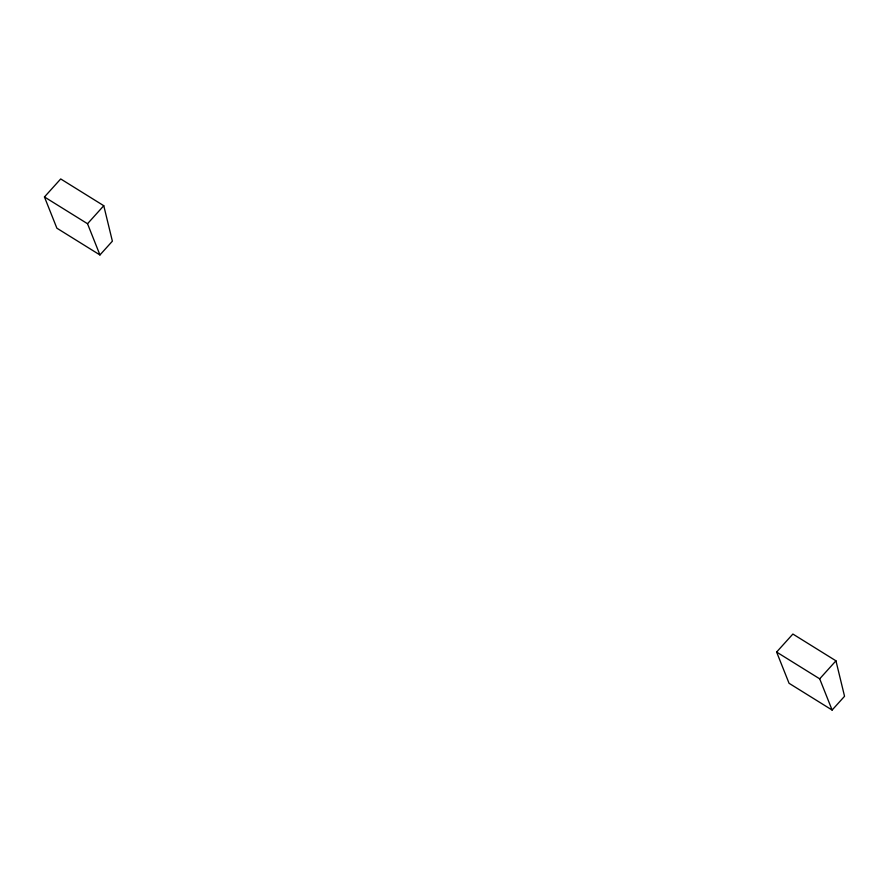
<?xml version="1.0" encoding="UTF-8"?>
<svg xmlns="http://www.w3.org/2000/svg" width="889" height="889" viewBox="0 0 889 889"><rect width="100%" height="100%" fill="white"/><g stroke="black" fill="none" stroke-linecap="round" stroke-linejoin="round"><path stroke-width="1.33" d="M44.45 196.958L60.708 178.945L103.769 205.715L112.381 241.175L99.946 254.954L56.874 228.184L44.45 196.958L87.522 223.728L99.946 254.954M87.522 223.728L103.769 205.715M776.619 652.059L792.877 634.046L835.949 660.816L844.55 696.287L832.115 710.055L789.054 683.285L776.619 652.059L819.691 678.829L832.115 710.055M819.691 678.829L835.949 660.816"/></g></svg>
